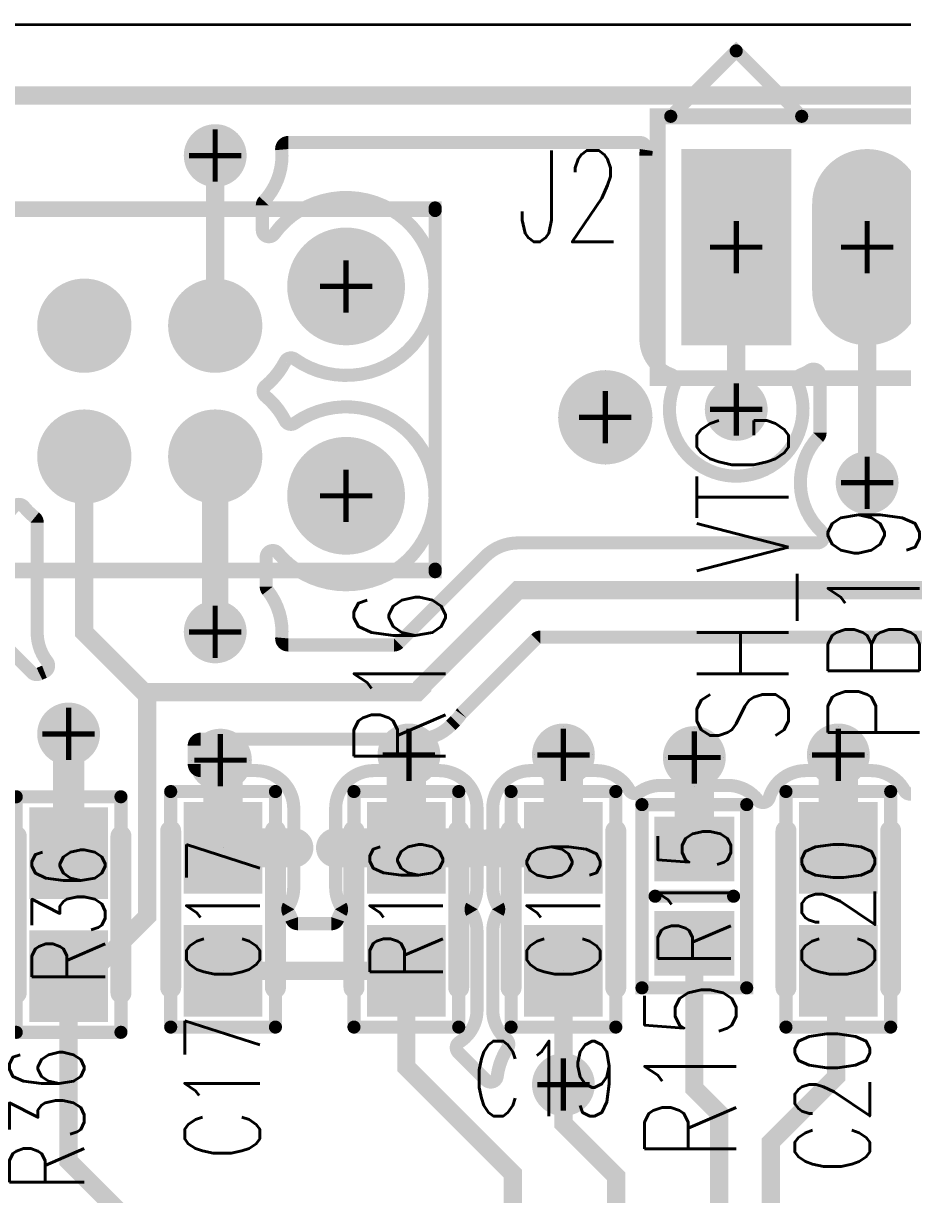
# Model space of a CAD drawing. Extents: x -0.08 to 4.16, y -0.29 to 1.7.
# Drawn here: x 1.4177 to 1.7535, y 1.253 to 1.7005 of the extents above; entities that cross this region are included whole.
import ezdxf
from ezdxf.enums import TextEntityAlignment as Align

# ---------------------------------------------------------------- set-up
doc = ezdxf.new("R2010")
doc.units = 0
doc.header["$MEASUREMENT"] = 0
for name, pattern in [('SIG_11', [2, 1, 1]), ('SIG_12', [2, 1, 1]), ('SIG_13', [2, 1, 1]), ('SIG_15', [2, 1, 1]), ('SIG_17', [2, 1, 1]), ('SIG_18', [2, 1, 1]), ('SIG_76', [2, 1, 1]), ('SIG_78', [2, 1, 1]), ('SIG_87', [2, 1, 1]), ('SIG_95', [2, 1, 1])]:
    doc.linetypes.add(name, pattern=pattern)
doc.layers.get('0').update_dxf_attribs({"linetype": 'CONTINUOUS'})
for name, color, linetype in [('BOARD_OUTLINE_00', 130, 'CONTINUOUS'), ('DRIL_NPLTE_THRU_01', 34, 'CONTINUOUS'), ('DRIL_NPLTE_THRU_02', 136, 'CONTINUOUS'), ('DRIL_NPLTE_THRU_03', 136, 'CONTINUOUS'), ('DRIL_NPLTE_THRU_04', 146, 'CONTINUOUS'), ('DRIL_NPLTE_THRU_05', 106, 'CONTINUOUS'), ('DRIL_NPLTE_THRU_06', 253, 'CONTINUOUS'), ('DRIL_PLTE_THRU_01', 34, 'CONTINUOUS'), ('DRIL_PLTE_THRU_02', 136, 'CONTINUOUS'), ('DRIL_PLTE_THRU_03', 136, 'CONTINUOUS'), ('DRIL_PLTE_THRU_04', 146, 'CONTINUOUS'), ('DRIL_PLTE_THRU_05', 106, 'CONTINUOUS'), ('DRIL_PLTE_THRU_06', 253, 'CONTINUOUS'), ('DRIL_SYMBOL', 130, 'CONTINUOUS'), ('PADS_BOT', 255, 'CONTINUOUS'), ('PADS_INNER', 43, 'CONTINUOUS'), ('PADS_TOP', 43, 'CONTINUOUS'), ('PADS_XR_121', 2, 'CONTINUOUS'), ('PADS_XR_123', 2, 'CONTINUOUS'), ('PADS_XR_125', 4, 'CONTINUOUS'), ('PADS_XR_128', 2, 'CONTINUOUS'), ('PART_NAME_126', 16, 'CONTINUOUS'), ('PART_NAME_127', 1, 'CONTINUOUS'), ('PART_TOP_2DLINE_126', 16, 'CONTINUOUS'), ('PART_TOP_2DLINE_127', 1, 'CONTINUOUS'), ('POUR_OUTLINE_01', 34, 'CONTINUOUS'), ('POUR_PADTHERM_01', 34, 'CONTINUOUS'), ('POUR_VIATHERM_01', 34, 'CONTINUOUS'), ('TEXT_126', 231, 'CONTINUOUS'), ('TRACE_01', 34, 'CONTINUOUS'), ('VIAPTS', 2, 'CONTINUOUS')]:
    doc.layers.add(name, color=color, linetype=linetype)
doc.styles.add('W0$004', font='simplex', dxfattribs={"width": 0.75})
doc.styles.add('W0$005', font='simplex', dxfattribs={"width": 0.75})

# ---------------------------------------------------------------- blocks, each defined once
blk = doc.blocks.new('BOARD_89')
at = {"layer": 'BOARD_OUTLINE_00', "const_width": 0.001}
blk.add_lwpolyline([(0, 0), (2.71, 0), (2.71, 0.278, -1), (2.804, 0.278), (2.804, 0), (4.155, 0), (4.155, 1.7), (2.804, 1.7), (2.804, 1.41629, -0.917938), (2.71068, 1.40832, -0.060287), (2.71, 1.422), (2.71, 1.7), (0, 1.7)], format="xyb", close=True, dxfattribs=at)
blk = doc.blocks.new('POUR_OUTLINE_2019')
at = {"layer": 'POUR_OUTLINE_01', "const_width": 0.005}
blk.add_lwpolyline([(15.47877, 6.94777, 0.503367), (15.47983, 6.95164, -0.167767), (15.476, 6.96275), (15.476, 7.00478, 0.225786), (15.47508, 7.00672, -0.048809), (15.47092, 7.01083, 0.469332), (15.46708, 7.01083, -0.469333), (15.42092, 7.01083, 0.469332), (15.41708, 7.01083, -0.042154), (15.41353, 7.00723, 0.415618), (15.41327, 7.0037, -0.171101), (15.41948, 6.98792, 0.189554), (15.42021, 6.98624), (15.42772, 6.97873, 0.198912), (15.42949, 6.978), (15.436, 6.978, -0.198912), (15.44873, 6.97273), (15.47402, 6.94743, 0.319369), (15.47688, 6.94695, -0.020204)], format="xyb", close=True, dxfattribs=at)
blk = doc.blocks.new('POUR_OUTLINE_2014')
at = {"layer": 'POUR_OUTLINE_01', "const_width": 0.005}
blk.add_lwpolyline([(15.77393, 6.997, 0.681291), (15.77563, 7.00133, -0.414207), (15.77433, 7.03737, 0.189554), (15.775, 7.03907), (15.775, 7.0609, 0.6007), (15.7711, 7.06297, -0.06208), (15.7679, 7.06135, 0.431552), (15.76645, 7.05802, -1.514705), (15.71955, 7.05802, 0.431552), (15.7181, 7.06135, -0.316432), (15.7085, 7.075), (15.7085, 7.145, -0.036912), (15.70866, 7.14713, 0.45813), (15.70618, 7.15), (15.57189, 7.15, 0.440647), (15.5694, 7.14728, -0.21281), (15.56267, 7.12763, 0.189554), (15.562, 7.12593), (15.562, 7.11649, 0.726019), (15.56652, 7.11502, -2.389866), (15.57437, 7.06724, 0.456532), (15.57071, 7.06633, -0.101502), (15.56317, 7.05692, 0.469332), (15.56317, 7.05308, -0.101502), (15.57071, 7.04367, 0.456532), (15.57437, 7.04276, -2.282115), (15.56792, 6.99319, 0.700829), (15.5635, 6.99158), (15.5635, 6.98032, 0.168298), (15.56404, 6.97877, -0.191371), (15.5694, 6.96072, 0.440647), (15.57189, 6.958), (15.61226, 6.958, 0.198912), (15.61403, 6.95873), (15.64702, 6.99173, -0.198912), (15.65975, 6.997)], format="xyb", close=True, dxfattribs=at)
blk = doc.blocks.new('POUR_OUTLINE_2012')
at = {"layer": 'POUR_OUTLINE_01', "const_width": 0.005}
blk.add_lwpolyline([(15.84503, 6.95673, 0.668179), (15.84326, 6.961), (15.66824, 6.961, 0.198912), (15.66647, 6.96027), (15.63816, 6.93195, 0.046532), (15.63786, 6.9316, -0.046532), (15.63573, 6.92902), (15.63398, 6.92727, -0.198912), (15.62125, 6.922), (15.5385, 6.922, 0.414214), (15.536, 6.9195), (15.536, 6.9125, 0.414214), (15.5385, 6.91), (15.5595, 6.91, -0.414214), (15.574, 6.8955), (15.574, 6.8655, -0.131651), (15.57206, 6.85825, 0.267944), (15.57206, 6.85575, -0.04857), (15.57322, 6.85319, 0.320694), (15.57559, 6.8515), (15.58841, 6.8515, 0.320694), (15.59078, 6.85319, -0.04857), (15.59194, 6.85575, 0.267944), (15.59194, 6.85825, -0.131651), (15.59, 6.8655), (15.59, 6.8955, -0.414214), (15.6045, 6.91), (15.6295, 6.91, -0.414214), (15.644, 6.8955), (15.644, 6.8655, -0.131651), (15.64206, 6.85825, 0.267944), (15.64206, 6.85575, -0.131651), (15.644, 6.8485), (15.644, 6.8185, -0.257481), (15.63724, 6.80624, 0.481029), (15.6368, 6.80235), (15.64745, 6.79171, 0.624083), (15.6517, 6.79317, -0.115272), (15.65572, 6.80405, 0.382347), (15.65523, 6.80735, -0.222907), (15.65, 6.8185), (15.65, 6.8485, -0.131651), (15.65194, 6.85575, 0.267944), (15.65194, 6.85825, -0.131651), (15.65, 6.8655), (15.65, 6.8955, -0.414214), (15.6645, 6.91), (15.6895, 6.91, -0.273066), (15.70219, 6.90251, 0.447262), (15.70583, 6.90168, -0.155236), (15.7142, 6.90434), (15.7398, 6.90434, -0.230914), (15.75122, 6.89877, 0.610319), (15.75559, 6.8996, -0.332542), (15.7695, 6.91), (15.7945, 6.91, -0.276978), (15.80729, 6.90232, 0.599987), (15.81171, 6.90232, -0.148796), (15.81768, 6.90829, 0.276983), (15.819, 6.9105), (15.819, 6.92325, -0.198912), (15.82427, 6.93598)], format="xyb", close=True, dxfattribs=at)
blk = doc.blocks.new('POUR_VIATHERM_2254')
at = {"layer": 'POUR_VIATHERM_01'}
for points in [[(15.677, 6.927), (15.677, 6.927)], [(15.666, 6.916), (15.666, 6.916)], [(15.688, 6.916), (15.688, 6.916)]]:
    blk.add_lwpolyline(points, dxfattribs=at)
blk = doc.blocks.new('POUR_VIATHERM_2256')
at = {"layer": 'POUR_VIATHERM_01'}
for points in [[(15.782, 6.927), (15.782, 6.927)], [(15.771, 6.916), (15.771, 6.916)], [(15.793, 6.916), (15.793, 6.916)]]:
    blk.add_lwpolyline(points, dxfattribs=at)
blk = doc.blocks.new('POUR_VIATHERM_2357')
at = {"layer": 'POUR_VIATHERM_01'}
for points in [[(15.535, 6.914), (15.535, 6.914)], [(15.557, 6.914), (15.557, 6.914)]]:
    blk.add_lwpolyline(points, dxfattribs=at)
blk = doc.blocks.new('POUR_VIATHERM_2362')
at = {"layer": 'POUR_VIATHERM_01'}
for points in [[(15.727, 6.926), (15.727, 6.926)], [(15.716, 6.915), (15.716, 6.915)], [(15.738, 6.915), (15.738, 6.915)], [(15.727, 6.904), (15.727, 6.904)]]:
    blk.add_lwpolyline(points, dxfattribs=at)
blk = doc.blocks.new('POUR_VIATHERM_2366')
at = {"layer": 'POUR_VIATHERM_01'}
for points in [[(15.607, 6.916), (15.607, 6.916)], [(15.629, 6.916), (15.629, 6.916)]]:
    blk.add_lwpolyline(points, dxfattribs=at)
blk = doc.blocks.new('POUR_PADTHERM_2368')
at = {"layer": 'POUR_PADTHERM_01', "const_width": 0.0075}
for points in [[(15.67325, 6.91), (15.67325, 6.8955, 1), (15.68075, 6.8955), (15.68075, 6.91, 1), (15.67325, 6.91)], [(15.65, 6.87675), (15.6645, 6.87675, 1), (15.6645, 6.88425), (15.65, 6.88425, 1), (15.65, 6.87675)]]:
    blk.add_lwpolyline(points, format="xyb", dxfattribs=at)
blk = doc.blocks.new('POUR_PADTHERM_2387')
at = {"layer": 'POUR_PADTHERM_01', "const_width": 0.0075}
for points in [[(15.54325, 6.91), (15.54325, 6.8955, 1), (15.55075, 6.8955), (15.55075, 6.91, 1), (15.54325, 6.91)], [(15.574, 6.88425), (15.5595, 6.88425, 1), (15.5595, 6.87675), (15.574, 6.87675, 1), (15.574, 6.88425)]]:
    blk.add_lwpolyline(points, format="xyb", dxfattribs=at)
blk = doc.blocks.new('POUR_PADTHERM_2391')
at = {"layer": 'POUR_PADTHERM_01', "const_width": 0.0075}
blk.add_lwpolyline([(15.72325, 6.90434), (15.72325, 6.88984, 1), (15.73075, 6.88984), (15.73075, 6.90434, 1), (15.72325, 6.90434)], format="xyb", dxfattribs=at)
blk = doc.blocks.new('POUR_PADTHERM_2392')
at = {"layer": 'POUR_PADTHERM_01', "const_width": 0.0075}
blk.add_lwpolyline([(15.77825, 6.91), (15.77825, 6.8955, 1), (15.78575, 6.8955), (15.78575, 6.91, 1), (15.77825, 6.91)], format="xyb", dxfattribs=at)
blk = doc.blocks.new('POUR_PADTHERM_2403')
at = {"layer": 'POUR_PADTHERM_01', "const_width": 0.0075}
for points in [[(15.61325, 6.91), (15.61325, 6.8955, 1), (15.62075, 6.8955), (15.62075, 6.91, 1), (15.61325, 6.91)], [(15.59, 6.87675), (15.6045, 6.87675, 1), (15.6045, 6.88425), (15.59, 6.88425, 1), (15.59, 6.87675)], [(15.644, 6.88425), (15.6295, 6.88425, 1), (15.6295, 6.87675), (15.644, 6.87675, 1), (15.644, 6.88425)]]:
    blk.add_lwpolyline(points, format="xyb", dxfattribs=at)
blk = doc.blocks.new('POUR_VIATHERM_2253')
at = {"layer": 'POUR_VIATHERM_01'}
for points in [[(15.693, 7.063), (15.693, 7.063)], [(15.675, 7.045), (15.675, 7.045)], [(15.711, 7.045), (15.711, 7.045)], [(15.693, 7.027), (15.693, 7.027)]]:
    blk.add_lwpolyline(points, dxfattribs=at)
blk = doc.blocks.new('POUR_HEADER_1')
for name in ['POUR_OUTLINE_2014', 'POUR_VIATHERM_2253', 'POUR_OUTLINE_2019', 'POUR_OUTLINE_2012', 'POUR_VIATHERM_2254', 'POUR_VIATHERM_2362', 'POUR_VIATHERM_2256', 'POUR_PADTHERM_2387', 'POUR_PADTHERM_2403', 'POUR_PADTHERM_2368', 'POUR_PADTHERM_2392', 'POUR_VIATHERM_2357', 'POUR_VIATHERM_2366', 'POUR_PADTHERM_2391']:
    blk.add_blockref(name, (-17.378, -6.845))
blk = doc.blocks.new('SMOOTH_0$008')
at = {"const_width": 0.004}
blk.add_lwpolyline([(-0.002, 0, 1), (0.002, 0, 1)], format="xyb", close=True, dxfattribs=at)
blk = doc.blocks.new('SMOOTH_0$005')
at = {"const_width": 0.0025}
blk.add_lwpolyline([(-0.00125, 0, 1), (0.00125, 0, 1)], format="xyb", close=True, dxfattribs=at)
blk = doc.blocks.new('PART_BODY_TOP_66')
at = {"layer": 'PART_TOP_2DLINE_126', "const_width": 0.008}
for points in [[(-0.03, 0.02), (0.03, 0.02)], [(-0.03, -0.02), (0.03, -0.02)]]:
    blk.add_lwpolyline(points, dxfattribs=at)
at = {"layer": 'PART_TOP_2DLINE_127', "const_width": 0.005}
for points in [[(-0.045, 0.02), (0.045, 0.02)], [(-0.045, 0.02), (-0.045, -0.02)], [(0.045, 0.02), (0.045, -0.02)], [(-0.045, -0.02), (0.045, -0.02)]]:
    blk.add_lwpolyline(points, dxfattribs=at)
at = {"layer": 'PART_TOP_2DLINE_126'}
for p in [(-0.03, 0.02), (0.03, 0.02), (-0.03, -0.02), (0.03, -0.02)]:
    blk.add_blockref('SMOOTH_0$008', p, dxfattribs=at)
at = {"layer": 'PART_TOP_2DLINE_127'}
for p in [(-0.045, 0.02), (-0.045, 0.02), (0.045, 0.02), (0.045, 0.02), (-0.045, -0.02), (-0.045, -0.02), (0.045, -0.02), (0.045, -0.02)]:
    blk.add_blockref('SMOOTH_0$005', p, dxfattribs=at)
blk = doc.blocks.new('DRIL_HOLE_0')
blk.add_lwpolyline([(0, 0, 1), (0, 0, 1)], format="xyb", close=True)
blk = doc.blocks.new('PAD_0')
blk.add_lwpolyline([(0, 0), (0, 0)])
blk = doc.blocks.new('PAD_16')
at = {"const_width": 0.03}
blk.add_lwpolyline([(-0.0175, 0), (0.0175, 0)], dxfattribs=at)
blk = doc.blocks.new('PAD_17')
at = {"const_width": 0.025}
blk.add_lwpolyline([(-0.015, 0), (0.015, 0)], dxfattribs=at)
blk = doc.blocks.new('STK_TOP_68')
at = {"layer": 'DRIL_NPLTE_THRU_01'}
blk.add_blockref('DRIL_HOLE_0', (0, 0), dxfattribs=at)
at = {"layer": 'DRIL_NPLTE_THRU_02'}
blk.add_blockref('DRIL_HOLE_0', (0, 0), dxfattribs=at)
at = {"layer": 'DRIL_NPLTE_THRU_03'}
blk.add_blockref('DRIL_HOLE_0', (0, 0), dxfattribs=at)
at = {"layer": 'DRIL_NPLTE_THRU_04'}
blk.add_blockref('DRIL_HOLE_0', (0, 0), dxfattribs=at)
at = {"layer": 'DRIL_NPLTE_THRU_05'}
blk.add_blockref('DRIL_HOLE_0', (0, 0), dxfattribs=at)
at = {"layer": 'DRIL_NPLTE_THRU_06'}
blk.add_blockref('DRIL_HOLE_0', (0, 0), dxfattribs=at)
at = {"layer": 'PADS_BOT'}
blk.add_blockref('PAD_0', (0, 0), dxfattribs=at)
at = {"layer": 'PADS_INNER'}
blk.add_blockref('PAD_0', (0, 0), dxfattribs=at)
at = {"layer": 'PADS_TOP'}
blk.add_blockref('PAD_17', (0, 0), dxfattribs=at)
at = {"layer": 'PADS_XR_121'}
blk.add_blockref('PAD_16', (0, 0), dxfattribs=at)
at = {"layer": 'PADS_XR_123'}
blk.add_blockref('PAD_17', (0, 0), dxfattribs=at)
blk = doc.blocks.new('SYM_TOP_16')
for name, p in [('PART_BODY_TOP_66', (0, 0)), ('STK_TOP_68', (-0.0235, 0)), ('STK_TOP_68', (0.0235, 0))]:
    blk.add_blockref(name, p)
blk = doc.blocks.new('PART_TOP_11')
blk.add_blockref('SYM_TOP_16', (0, 0))
at = {"layer": 'PART_NAME_126', "style": 'W0$005', "width": 0.75}
blk.add_text('C17', height=0.02863, rotation=180, dxfattribs=at).set_placement((0.096, 0.014))
at = {"layer": 'PART_NAME_127', "style": 'W0$004', "width": 0.75}
blk.add_text('C17', height=0.028, rotation=180, dxfattribs=at).set_placement((0, 0), align=Align.MIDDLE_CENTER)
blk = doc.blocks.new('PART_TOP_13')
blk.add_blockref('SYM_TOP_16', (0, 0))
at = {"layer": 'PART_NAME_126', "style": 'W0$005', "width": 0.75}
blk.add_text('C19', height=0.02863, rotation=90, dxfattribs=at).set_placement((0.079, -0.035))
at = {"layer": 'PART_NAME_127', "style": 'W0$004', "width": 0.75}
blk.add_text('C19', height=0.028, rotation=180, dxfattribs=at).set_placement((0, 0), align=Align.MIDDLE_CENTER)
blk = doc.blocks.new('PART_TOP_15')
blk.add_blockref('SYM_TOP_16', (0, 0))
at = {"layer": 'PART_NAME_126', "style": 'W0$005', "width": 0.75}
blk.add_text('C20', height=0.02863, rotation=180, dxfattribs=at).set_placement((0.101, 0.012))
at = {"layer": 'PART_NAME_127', "style": 'W0$004', "width": 0.75}
blk.add_text('C20', height=0.028, rotation=180, dxfattribs=at).set_placement((0, 0), align=Align.MIDDLE_CENTER)
blk = doc.blocks.new('SMOOTH_0$006')
at = {"const_width": 0.003}
blk.add_lwpolyline([(-0.0015, 0, 1), (0.0015, 0, 1)], format="xyb", close=True, dxfattribs=at)
blk = doc.blocks.new('PART_BODY_TOP_70')
at = {"layer": 'PART_TOP_2DLINE_126', "const_width": 0.005}
blk.add_lwpolyline([(-0.025, 0.05), (0, 0.075), (0.025, 0.05)], dxfattribs=at)
at = {"layer": 'PART_TOP_2DLINE_126', "const_width": 0.006}
blk.add_lwpolyline([(0.725, 0.05), (-0.03, 0.05), (-0.03, -0.05), (0.725, -0.05)], close=True, dxfattribs=at)
at = {"layer": 'PART_TOP_2DLINE_127', "const_width": 0.005}
blk.add_lwpolyline([(-0.025, 0.05), (0, 0.075), (0.025, 0.05)], dxfattribs=at)
at = {"layer": 'PART_TOP_2DLINE_127', "const_width": 0.006}
blk.add_lwpolyline([(0.725, 0.05), (-0.03, 0.05), (-0.03, -0.05), (0.725, -0.05)], close=True, dxfattribs=at)
at = {"layer": 'PART_TOP_2DLINE_126'}
for name, p in [('SMOOTH_0$005', (0, 0.075)), ('SMOOTH_0$006', (-0.03, 0.05)), ('SMOOTH_0$005', (-0.025, 0.05)), ('SMOOTH_0$005', (0.025, 0.05)), ('SMOOTH_0$006', (-0.03, -0.05))]:
    blk.add_blockref(name, p, dxfattribs=at)
at = {"layer": 'PART_TOP_2DLINE_127'}
for name, p in [('SMOOTH_0$005', (0, 0.075)), ('SMOOTH_0$006', (-0.03, 0.05)), ('SMOOTH_0$005', (-0.025, 0.05)), ('SMOOTH_0$005', (0.025, 0.05)), ('SMOOTH_0$006', (-0.03, -0.05))]:
    blk.add_blockref(name, p, dxfattribs=at)
blk = doc.blocks.new('DRIL_SYMBOL_0$026')
at = {"layer": 'DRIL_SYMBOL', "const_width": 0.002}
for points in [[(0, -0.01), (0, 0.01)], [(-0.01, 0), (0.01, 0)]]:
    blk.add_lwpolyline(points, dxfattribs=at)
blk = doc.blocks.new('DRIL_HOLE_0$026')
at = {"const_width": 0.013}
blk.add_lwpolyline([(-0.0065, 0, 1), (0.0065, 0, 1)], format="xyb", close=True, dxfattribs=at)
blk.add_blockref('DRIL_SYMBOL_0$026', (0, 0))
blk = doc.blocks.new('PAD_29')
at = {"const_width": 0.02}
blk.add_lwpolyline([(-0.015, -0.01), (0.015, -0.01, 1), (0.015, 0.01), (-0.015, 0.01, 1)], format="xyb", close=True, dxfattribs=at)
blk = doc.blocks.new('PAD_30')
at = {"const_width": 0.04}
blk.add_lwpolyline([(-0.035, 0), (0.035, 0)], dxfattribs=at)
blk = doc.blocks.new('PAD_31')
at = {"const_width": 0.042}
blk.add_lwpolyline([(-0.0375, 0), (0.0375, 0)], dxfattribs=at)
blk = doc.blocks.new('STK_TOP_193')
at = {"layer": 'DRIL_PLTE_THRU_01'}
blk.add_blockref('DRIL_HOLE_0$026', (0, 0), dxfattribs=at)
at = {"layer": 'DRIL_PLTE_THRU_02'}
blk.add_blockref('DRIL_HOLE_0$026', (0, 0), dxfattribs=at)
at = {"layer": 'DRIL_PLTE_THRU_03'}
blk.add_blockref('DRIL_HOLE_0$026', (0, 0), dxfattribs=at)
at = {"layer": 'DRIL_PLTE_THRU_04'}
blk.add_blockref('DRIL_HOLE_0$026', (0, 0), dxfattribs=at)
at = {"layer": 'DRIL_PLTE_THRU_05'}
blk.add_blockref('DRIL_HOLE_0$026', (0, 0), dxfattribs=at)
at = {"layer": 'DRIL_PLTE_THRU_06'}
blk.add_blockref('DRIL_HOLE_0$026', (0, 0), dxfattribs=at)
at = {"layer": 'PADS_BOT', "rotation": 90}
blk.add_blockref('PAD_30', (0, 0), dxfattribs=at)
at = {"layer": 'PADS_INNER', "rotation": 90}
blk.add_blockref('PAD_29', (0, 0), dxfattribs=at)
at = {"layer": 'PADS_TOP', "rotation": 90}
blk.add_blockref('PAD_30', (0, 0), dxfattribs=at)
at = {"layer": 'PADS_XR_121', "rotation": 90}
blk.add_blockref('PAD_31', (0, 0), dxfattribs=at)
at = {"layer": 'PADS_XR_128', "rotation": 90}
blk.add_blockref('PAD_31', (0, 0), dxfattribs=at)
blk = doc.blocks.new('PAD_32')
at = {"const_width": 0.021}
blk.add_lwpolyline([(-0.0165, -0.0105), (0.0165, -0.0105, 1), (0.0165, 0.0105), (-0.0165, 0.0105, 1)], format="xyb", close=True, dxfattribs=at)
blk = doc.blocks.new('STK_TOP_192')
at = {"layer": 'DRIL_PLTE_THRU_01'}
blk.add_blockref('DRIL_HOLE_0$026', (0, 0), dxfattribs=at)
at = {"layer": 'DRIL_PLTE_THRU_02'}
blk.add_blockref('DRIL_HOLE_0$026', (0, 0), dxfattribs=at)
at = {"layer": 'DRIL_PLTE_THRU_03'}
blk.add_blockref('DRIL_HOLE_0$026', (0, 0), dxfattribs=at)
at = {"layer": 'DRIL_PLTE_THRU_04'}
blk.add_blockref('DRIL_HOLE_0$026', (0, 0), dxfattribs=at)
at = {"layer": 'DRIL_PLTE_THRU_05'}
blk.add_blockref('DRIL_HOLE_0$026', (0, 0), dxfattribs=at)
at = {"layer": 'DRIL_PLTE_THRU_06'}
blk.add_blockref('DRIL_HOLE_0$026', (0, 0), dxfattribs=at)
at = {"layer": 'PADS_BOT', "rotation": 90}
blk.add_blockref('PAD_29', (0, 0), dxfattribs=at)
at = {"layer": 'PADS_INNER', "rotation": 90}
blk.add_blockref('PAD_29', (0, 0), dxfattribs=at)
at = {"layer": 'PADS_TOP', "rotation": 90}
blk.add_blockref('PAD_29', (0, 0), dxfattribs=at)
at = {"layer": 'PADS_XR_121', "rotation": 90}
blk.add_blockref('PAD_32', (0, 0), dxfattribs=at)
at = {"layer": 'PADS_XR_128', "rotation": 90}
blk.add_blockref('PAD_32', (0, 0), dxfattribs=at)
blk = doc.blocks.new('SYM_TOP_20')
for name, p in [('PART_BODY_TOP_70', (0, 0)), ('STK_TOP_193', (0, 0)), ('STK_TOP_192', (0.05, 0))]:
    blk.add_blockref(name, p)
blk = doc.blocks.new('PART_TOP_38')
blk.add_blockref('SYM_TOP_20', (0, 0))
at = {"layer": 'PART_NAME_126', "style": 'W0$005', "width": 0.75}
blk.add_text('J2', height=0.035, dxfattribs=at).set_placement((-0.084, 0.002))
blk = doc.blocks.new('PART_BODY_TOP_77')
at = {"layer": 'PART_TOP_2DLINE_126', "const_width": 0.005}
blk.add_lwpolyline([(0, 0.015), (0, -0.015)], dxfattribs=at)
at = {"layer": 'PART_TOP_2DLINE_127', "const_width": 0.005}
blk.add_lwpolyline([(-0.035, 0.02), (0.035, 0.02), (0.035, -0.02), (-0.035, -0.02), (-0.035, 0.02)], dxfattribs=at)
at = {"layer": 'PART_TOP_2DLINE_126'}
for p in [(0, 0.015), (0, -0.015)]:
    blk.add_blockref('SMOOTH_0$005', p, dxfattribs=at)
at = {"layer": 'PART_TOP_2DLINE_127'}
for p in [(-0.035, 0.02), (-0.035, 0.02), (0.035, 0.02), (-0.035, -0.02), (0.035, -0.02)]:
    blk.add_blockref('SMOOTH_0$005', p, dxfattribs=at)
blk = doc.blocks.new('PAD_5')
blk.add_lwpolyline([(0, 0, 1), (0, 0, 1)], format="xyb", close=True)
blk = doc.blocks.new('PAD_42')
at = {"const_width": 0.02469}
blk.add_lwpolyline([(-0.01529, 0), (0.01529, 0)], dxfattribs=at)
blk = doc.blocks.new('PAD_43')
at = {"const_width": 0.01969}
blk.add_lwpolyline([(-0.01279, 0), (0.01279, 0)], dxfattribs=at)
blk = doc.blocks.new('PAD_44')
at = {"const_width": 0.01969}
blk.add_lwpolyline([(-0.0128, 0), (0.0128, 0)], dxfattribs=at)
blk = doc.blocks.new('STK_TOP_76')
at = {"layer": 'DRIL_NPLTE_THRU_01'}
blk.add_blockref('DRIL_HOLE_0', (0, 0), dxfattribs=at)
at = {"layer": 'DRIL_NPLTE_THRU_02'}
blk.add_blockref('DRIL_HOLE_0', (0, 0), dxfattribs=at)
at = {"layer": 'DRIL_NPLTE_THRU_03'}
blk.add_blockref('DRIL_HOLE_0', (0, 0), dxfattribs=at)
at = {"layer": 'DRIL_NPLTE_THRU_04'}
blk.add_blockref('DRIL_HOLE_0', (0, 0), dxfattribs=at)
at = {"layer": 'DRIL_NPLTE_THRU_05'}
blk.add_blockref('DRIL_HOLE_0', (0, 0), dxfattribs=at)
at = {"layer": 'DRIL_NPLTE_THRU_06'}
blk.add_blockref('DRIL_HOLE_0', (0, 0), dxfattribs=at)
at = {"layer": 'PADS_BOT'}
blk.add_blockref('PAD_5', (0, 0), dxfattribs=at)
at = {"layer": 'PADS_INNER'}
blk.add_blockref('PAD_5', (0, 0), dxfattribs=at)
at = {"layer": 'PADS_TOP', "rotation": 90}
blk.add_blockref('PAD_44', (0, 0), dxfattribs=at)
at = {"layer": 'PADS_XR_121', "rotation": 90}
blk.add_blockref('PAD_42', (0, 0), dxfattribs=at)
at = {"layer": 'PADS_XR_123', "rotation": 90}
blk.add_blockref('PAD_43', (0, 0), dxfattribs=at)
at = {"layer": 'PADS_XR_125'}
blk.add_blockref('PAD_5', (0, 0), dxfattribs=at)
blk = doc.blocks.new('STK_TOP_75')
at = {"layer": 'DRIL_PLTE_THRU_01'}
blk.add_blockref('DRIL_HOLE_0', (0, 0), dxfattribs=at)
at = {"layer": 'DRIL_PLTE_THRU_02'}
blk.add_blockref('DRIL_HOLE_0', (0, 0), dxfattribs=at)
at = {"layer": 'DRIL_PLTE_THRU_03'}
blk.add_blockref('DRIL_HOLE_0', (0, 0), dxfattribs=at)
at = {"layer": 'DRIL_PLTE_THRU_04'}
blk.add_blockref('DRIL_HOLE_0', (0, 0), dxfattribs=at)
at = {"layer": 'DRIL_PLTE_THRU_05'}
blk.add_blockref('DRIL_HOLE_0', (0, 0), dxfattribs=at)
at = {"layer": 'DRIL_PLTE_THRU_06'}
blk.add_blockref('DRIL_HOLE_0', (0, 0), dxfattribs=at)
at = {"layer": 'PADS_BOT'}
blk.add_blockref('PAD_5', (0, 0), dxfattribs=at)
at = {"layer": 'PADS_INNER'}
blk.add_blockref('PAD_5', (0, 0), dxfattribs=at)
at = {"layer": 'PADS_TOP', "rotation": 90}
blk.add_blockref('PAD_44', (0, 0), dxfattribs=at)
at = {"layer": 'PADS_XR_121', "rotation": 90}
blk.add_blockref('PAD_42', (0, 0), dxfattribs=at)
at = {"layer": 'PADS_XR_123', "rotation": 90}
blk.add_blockref('PAD_43', (0, 0), dxfattribs=at)
at = {"layer": 'PADS_XR_125'}
blk.add_blockref('PAD_5', (0, 0), dxfattribs=at)
blk = doc.blocks.new('SYM_TOP_27')
for name, p in [('STK_TOP_76', (-0.018, 0)), ('STK_TOP_75', (0.018, 0)), ('PART_BODY_TOP_77', (0, 0))]:
    blk.add_blockref(name, p)
blk = doc.blocks.new('PART_TOP_57')
blk.add_blockref('SYM_TOP_27', (0, 0))
at = {"layer": 'PART_NAME_126', "style": 'W0$005', "width": 0.75}
blk.add_text('R15', height=0.035, dxfattribs=at).set_placement((-0.101, -0.016))
at = {"layer": 'PART_NAME_127', "style": 'W0$005', "width": 0.75}
blk.add_text('R15', height=0.028, dxfattribs=at).set_placement((0, 0), align=Align.MIDDLE_CENTER)
blk = doc.blocks.new('PART_BODY_TOP_76')
at = {"layer": 'PART_TOP_2DLINE_126', "const_width": 0.008}
for points in [[(-0.03, 0.02), (0.03, 0.02)], [(-0.03, -0.02), (0.03, -0.02)]]:
    blk.add_lwpolyline(points, dxfattribs=at)
at = {"layer": 'PART_TOP_2DLINE_127', "const_width": 0.005}
for points in [[(-0.045, 0.02), (0.045, 0.02)], [(-0.045, 0.02), (-0.045, -0.02)], [(0.045, 0.02), (0.045, -0.02)], [(-0.045, -0.02), (0.045, -0.02)]]:
    blk.add_lwpolyline(points, dxfattribs=at)
at = {"layer": 'PART_TOP_2DLINE_126'}
for p in [(-0.03, 0.02), (0.03, 0.02), (-0.03, -0.02), (0.03, -0.02)]:
    blk.add_blockref('SMOOTH_0$008', p, dxfattribs=at)
at = {"layer": 'PART_TOP_2DLINE_127'}
for p in [(-0.045, 0.02), (-0.045, 0.02), (0.045, 0.02), (0.045, 0.02), (-0.045, -0.02), (-0.045, -0.02), (0.045, -0.02), (0.045, -0.02)]:
    blk.add_blockref('SMOOTH_0$005', p, dxfattribs=at)
blk = doc.blocks.new('SYM_TOP_26')
for name, p in [('PART_BODY_TOP_76', (0, 0)), ('STK_TOP_68', (-0.0235, 0)), ('STK_TOP_68', (0.0235, 0))]:
    blk.add_blockref(name, p)
blk = doc.blocks.new('PART_TOP_74')
blk.add_blockref('SYM_TOP_26', (0, 0))
at = {"layer": 'PART_NAME_126', "style": 'W0$005', "width": 0.75}
blk.add_text('R36', height=0.02863, dxfattribs=at).set_placement((-0.106, -0.006))
at = {"layer": 'PART_NAME_127', "style": 'W0$005', "width": 0.75}
blk.add_text('R36', height=0.028, dxfattribs=at).set_placement((0, 0), align=Align.MIDDLE_CENTER)
blk = doc.blocks.new('PART_BODY_TOP_84')
at = {"layer": 'PART_TOP_2DLINE_126', "const_width": 0.005}
blk.add_lwpolyline([(0.284, -0.043), (-0.07822, -0.043), (-0.07822, 0.095), (0.284, 0.095)], close=True, dxfattribs=at)
blk.add_lwpolyline([(-0.0245, -0.044), (-0.0055, -0.063), (0.0125, -0.045), (0.0105, -0.043)], dxfattribs=at)
at = {"layer": 'PART_TOP_2DLINE_127', "const_width": 0.005}
blk.add_lwpolyline([(0.284, -0.044), (-0.07822, -0.044), (-0.07822, 0.094), (0.284, 0.094)], close=True, dxfattribs=at)
blk.add_lwpolyline([(-0.0245, -0.045), (-0.0055, -0.064), (0.0125, -0.046), (0.0105, -0.044)], dxfattribs=at)
at = {"layer": 'PART_TOP_2DLINE_126'}
for p in [(-0.07822, 0.095), (0.284, 0.095), (-0.07822, -0.043), (-0.0245, -0.044), (0.0105, -0.043), (0.0125, -0.045), (0.284, -0.043), (-0.0055, -0.063)]:
    blk.add_blockref('SMOOTH_0$005', p, dxfattribs=at)
at = {"layer": 'PART_TOP_2DLINE_127'}
for p in [(-0.07822, 0.094), (0.284, 0.094), (-0.07822, -0.044), (-0.0245, -0.045), (0.0105, -0.044), (0.0125, -0.046), (0.284, -0.044), (-0.0055, -0.064)]:
    blk.add_blockref('SMOOTH_0$005', p, dxfattribs=at)
blk = doc.blocks.new('PAD_54')
at = {"const_width": 0.018}
blk.add_lwpolyline([(0, -0.009, 1), (0, 0.009, 1)], format="xyb", close=True, dxfattribs=at)
blk = doc.blocks.new('PAD_55')
at = {"const_width": 0.0155}
blk.add_lwpolyline([(0, -0.00775, 1), (0, 0.00775, 1)], format="xyb", close=True, dxfattribs=at)
blk = doc.blocks.new('STK_TOP_235')
at = {"layer": 'DRIL_NPLTE_THRU_01'}
blk.add_blockref('DRIL_HOLE_0', (0, 0), dxfattribs=at)
at = {"layer": 'DRIL_NPLTE_THRU_02'}
blk.add_blockref('DRIL_HOLE_0', (0, 0), dxfattribs=at)
at = {"layer": 'DRIL_NPLTE_THRU_03'}
blk.add_blockref('DRIL_HOLE_0', (0, 0), dxfattribs=at)
at = {"layer": 'DRIL_NPLTE_THRU_04'}
blk.add_blockref('DRIL_HOLE_0', (0, 0), dxfattribs=at)
at = {"layer": 'DRIL_NPLTE_THRU_05'}
blk.add_blockref('DRIL_HOLE_0', (0, 0), dxfattribs=at)
at = {"layer": 'DRIL_NPLTE_THRU_06'}
blk.add_blockref('DRIL_HOLE_0', (0, 0), dxfattribs=at)
at = {"layer": 'PADS_BOT'}
blk.add_blockref('PAD_5', (0, 0), dxfattribs=at)
at = {"layer": 'PADS_INNER'}
blk.add_blockref('PAD_5', (0, 0), dxfattribs=at)
at = {"layer": 'PADS_TOP'}
blk.add_blockref('PAD_55', (0, 0), dxfattribs=at)
at = {"layer": 'PADS_XR_121'}
blk.add_blockref('PAD_54', (0, 0), dxfattribs=at)
blk = doc.blocks.new('DRIL_SYMBOL_0$039')
at = {"layer": 'DRIL_SYMBOL', "const_width": 0.002}
for points in [[(0, -0.01), (0, 0.01)], [(-0.01, 0), (0.01, 0)]]:
    blk.add_lwpolyline(points, dxfattribs=at)
blk = doc.blocks.new('DRIL_HOLE_0$039')
at = {"const_width": 0.0195}
blk.add_lwpolyline([(-0.00975, 0, 1), (0.00975, 0, 1)], format="xyb", close=True, dxfattribs=at)
blk.add_blockref('DRIL_SYMBOL_0$039', (0, 0))
blk = doc.blocks.new('PAD_56')
at = {"const_width": 0.0225}
blk.add_lwpolyline([(0, -0.01125, 1), (0, 0.01125, 1)], format="xyb", close=True, dxfattribs=at)
blk = doc.blocks.new('PAD_57')
at = {"const_width": 0.015}
blk.add_lwpolyline([(0, -0.0075, 1), (0, 0.0075, 1)], format="xyb", close=True, dxfattribs=at)
blk = doc.blocks.new('STK_TOP_234')
at = {"layer": 'DRIL_NPLTE_THRU_01'}
blk.add_blockref('DRIL_HOLE_0$039', (0, 0), dxfattribs=at)
at = {"layer": 'DRIL_NPLTE_THRU_02'}
blk.add_blockref('DRIL_HOLE_0$039', (0, 0), dxfattribs=at)
at = {"layer": 'DRIL_NPLTE_THRU_03'}
blk.add_blockref('DRIL_HOLE_0$039', (0, 0), dxfattribs=at)
at = {"layer": 'DRIL_NPLTE_THRU_04'}
blk.add_blockref('DRIL_HOLE_0$039', (0, 0), dxfattribs=at)
at = {"layer": 'DRIL_NPLTE_THRU_05'}
blk.add_blockref('DRIL_HOLE_0$039', (0, 0), dxfattribs=at)
at = {"layer": 'DRIL_NPLTE_THRU_06'}
blk.add_blockref('DRIL_HOLE_0$039', (0, 0), dxfattribs=at)
at = {"layer": 'PADS_BOT'}
blk.add_blockref('PAD_5', (0, 0), dxfattribs=at)
at = {"layer": 'PADS_INNER'}
blk.add_blockref('PAD_5', (0, 0), dxfattribs=at)
at = {"layer": 'PADS_TOP'}
blk.add_blockref('PAD_57', (0, 0), dxfattribs=at)
at = {"layer": 'PADS_XR_121'}
blk.add_blockref('PAD_56', (0, 0), dxfattribs=at)
at = {"layer": 'PADS_XR_128'}
blk.add_blockref('PAD_56', (0, 0), dxfattribs=at)
blk = doc.blocks.new('SYM_TOP_34')
for name, p in [('PART_BODY_TOP_84', (0, 0)), ('STK_TOP_234', (0.25, 0.065)), ('STK_TOP_235', (0, 0.05)), ('STK_TOP_235', (0.05, 0.05)), ('STK_TOP_235', (0.1, 0.05)), ('STK_TOP_235', (0.15, 0.05)), ('STK_TOP_235', (0.2, 0.05)), ('STK_TOP_234', (-0.05, 0.025)), ('STK_TOP_235', (0, 0)), ('STK_TOP_235', (0.05, 0)), ('STK_TOP_235', (0.1, 0)), ('STK_TOP_235', (0.15, 0)), ('STK_TOP_235', (0.2, 0)), ('STK_TOP_234', (0.25, -0.015))]:
    blk.add_blockref(name, p)
blk = doc.blocks.new('PART_TOP_94')
blk.add_blockref('SYM_TOP_34', (0, 0))
at = {"layer": 'PART_NAME_126', "style": 'W0$005', "width": 0.75}
blk.add_text('J8', height=0.035, dxfattribs=at).set_placement((-0.196, -0.03))
at = {"layer": 'PART_NAME_127', "style": 'W0$005', "width": 0.75}
blk.add_text('J8', height=0.035, dxfattribs=at).set_placement((-0.141, 0.026))
blk = doc.blocks.new('PART_TOP_96')
blk.add_blockref('SYM_TOP_26', (0, 0))
at = {"layer": 'PART_NAME_126', "style": 'W0$005', "width": 0.75}
blk.add_text('R16', height=0.035, rotation=180, dxfattribs=at).set_placement((-0.054, 0.015))
at = {"layer": 'PART_NAME_127', "style": 'W0$005', "width": 0.75}
blk.add_text('R16', height=0.028, rotation=180, dxfattribs=at).set_placement((0, 0), align=Align.MIDDLE_CENTER)
blk = doc.blocks.new('SMOOTH_0$012')
at = {"const_width": 0.006}
blk.add_lwpolyline([(-0.003, 0, 1), (0.003, 0, 1)], format="xyb", close=True, dxfattribs=at)
blk = doc.blocks.new('SMOOTH_0$01')
at = {"const_width": 0.005}
blk.add_lwpolyline([(-0.0025, 0, 1), (0.0025, 0, 1)], format="xyb", close=True, dxfattribs=at)
blk = doc.blocks.new('SMOOTH_0$007')
at = {"const_width": 0.0035}
blk.add_lwpolyline([(-0.00175, 0, 1), (0.00175, 0, 1)], format="xyb", close=True, dxfattribs=at)
blk = doc.blocks.new('DRIL_SYMBOL_0$018')
at = {"layer": 'DRIL_SYMBOL', "const_width": 0.002}
for points in [[(0, -0.01), (0, 0.01)], [(-0.01, 0), (0.01, 0)]]:
    blk.add_lwpolyline(points, dxfattribs=at)
blk = doc.blocks.new('DRIL_HOLE_0$018')
at = {"const_width": 0.009}
blk.add_lwpolyline([(-0.0045, 0, 1), (0.0045, 0, 1)], format="xyb", close=True, dxfattribs=at)
blk.add_blockref('DRIL_SYMBOL_0$018', (0, 0))
blk = doc.blocks.new('STK_TOP_10')
at = {"layer": 'DRIL_PLTE_THRU_01'}
blk.add_blockref('DRIL_HOLE_0$018', (0, 0), dxfattribs=at)
at = {"layer": 'DRIL_PLTE_THRU_02'}
blk.add_blockref('DRIL_HOLE_0$018', (0, 0), dxfattribs=at)
at = {"layer": 'DRIL_PLTE_THRU_03'}
blk.add_blockref('DRIL_HOLE_0$018', (0, 0), dxfattribs=at)
at = {"layer": 'DRIL_PLTE_THRU_04'}
blk.add_blockref('DRIL_HOLE_0$018', (0, 0), dxfattribs=at)
at = {"layer": 'DRIL_PLTE_THRU_05'}
blk.add_blockref('DRIL_HOLE_0$018', (0, 0), dxfattribs=at)
at = {"layer": 'DRIL_PLTE_THRU_06'}
blk.add_blockref('DRIL_HOLE_0$018', (0, 0), dxfattribs=at)
at = {"layer": 'PADS_BOT'}
blk.add_blockref('PAD_54', (0, 0), dxfattribs=at)
at = {"layer": 'PADS_INNER'}
blk.add_blockref('PAD_54', (0, 0), dxfattribs=at)
at = {"layer": 'PADS_TOP'}
blk.add_blockref('PAD_54', (0, 0), dxfattribs=at)
blk = doc.blocks.new('SYM_TOP_10')
blk.add_blockref('STK_TOP_10', (0, 0))
blk = doc.blocks.new('DRIL_SYMBOL_0$008')
at = {"layer": 'DRIL_SYMBOL', "const_width": 0.002}
for points in [[(0, -0.01), (0, 0.01)], [(-0.01, 0), (0.01, 0)]]:
    blk.add_lwpolyline(points, dxfattribs=at)
blk = doc.blocks.new('DRIL_HOLE_0$008')
at = {"const_width": 0.004}
blk.add_lwpolyline([(-0.002, 0, 1), (0.002, 0, 1)], format="xyb", close=True, dxfattribs=at)
blk.add_blockref('DRIL_SYMBOL_0$008', (0, 0))
blk = doc.blocks.new('PAD_79')
at = {"const_width": 0.012}
blk.add_lwpolyline([(0, -0.006, 1), (0, 0.006, 1)], format="xyb", close=True, dxfattribs=at)
blk = doc.blocks.new('PAD_80')
at = {"const_width": 0.011}
blk.add_lwpolyline([(0, -0.0055, 1), (0, 0.0055, 1)], format="xyb", close=True, dxfattribs=at)
blk = doc.blocks.new('STK_TOP_129')
at = {"layer": 'DRIL_PLTE_THRU_01'}
blk.add_blockref('DRIL_HOLE_0$008', (0, 0), dxfattribs=at)
at = {"layer": 'DRIL_PLTE_THRU_02'}
blk.add_blockref('DRIL_HOLE_0$008', (0, 0), dxfattribs=at)
at = {"layer": 'DRIL_PLTE_THRU_03'}
blk.add_blockref('DRIL_HOLE_0$008', (0, 0), dxfattribs=at)
at = {"layer": 'DRIL_PLTE_THRU_04'}
blk.add_blockref('DRIL_HOLE_0$008', (0, 0), dxfattribs=at)
at = {"layer": 'DRIL_PLTE_THRU_05'}
blk.add_blockref('DRIL_HOLE_0$008', (0, 0), dxfattribs=at)
at = {"layer": 'DRIL_PLTE_THRU_06'}
blk.add_blockref('DRIL_HOLE_0$008', (0, 0), dxfattribs=at)
at = {"layer": 'PADS_BOT'}
blk.add_blockref('PAD_79', (0, 0), dxfattribs=at)
at = {"layer": 'PADS_INNER'}
blk.add_blockref('PAD_79', (0, 0), dxfattribs=at)
at = {"layer": 'PADS_TOP'}
blk.add_blockref('PAD_80', (0, 0), dxfattribs=at)
blk = doc.blocks.new('SYM_TOP_11')
blk.add_blockref('STK_TOP_129', (0, 0))

msp = doc.modelspace()

# ---------------------------------------------------------------- linework, layer by layer
at = {"layer": 'TRACE_01', "linetype": 'SIG_12', "const_width": 0.007}
msp.add_lwpolyline([(1.291, 1.639), (1.291, 1.65025), (1.31375, 1.673), (2.15325, 1.673), (2.19, 1.63625), (2.19, 1.615)], dxfattribs=at)
at = {"layer": 'TRACE_01', "linetype": 'SIG_15', "const_width": 0.007}
msp.add_lwpolyline([(1.491, 1.585), (1.491, 1.65)], dxfattribs=at)
at = {"layer": 'TRACE_01', "linetype": 'SIG_13', "const_width": 0.007}
for points in [[(1.465, 1.445), (1.56825, 1.445), (1.57, 1.44675), (1.57, 1.44725), (1.60675, 1.484), (2.10325, 1.484), (2.14, 1.52075), (2.14, 1.615)], [(1.441, 1.535), (1.441, 1.46775), (1.46375, 1.445), (1.465, 1.445)], [(1.435, 1.3365), (1.44225, 1.3365), (1.465, 1.35925), (1.465, 1.445)], [(1.435, 1.3365), (1.435, 1.26575), (1.47175, 1.229), (1.473, 1.229), (1.533, 1.169), (1.554, 1.169), (1.596, 1.127), (1.63225, 1.127), (1.648, 1.11125), (1.648, 1.07475)]]:
    msp.add_lwpolyline(points, dxfattribs=at)
at = {"layer": 'TRACE_01', "linetype": 'SIG_78', "const_width": 0.007}
msp.add_lwpolyline([(1.69, 1.553), (1.69, 1.615)], dxfattribs=at)
at = {"layer": 'TRACE_01', "linetype": 'SIG_76', "const_width": 0.007}
msp.add_lwpolyline([(1.74, 1.525), (1.74, 1.615)], dxfattribs=at)
at = {"layer": 'TRACE_01', "linetype": 'SIG_87', "const_width": 0.01}
msp.add_lwpolyline([(1.491, 1.468), (1.491, 1.535)], dxfattribs=at)
at = {"layer": 'TRACE_01', "linetype": 'SIG_95'}
for points, const_width in [([(1.435, 1.3835), (1.435, 1.429)], 0.012), ([(1.624, 1.3385), (1.624, 1.295)], 0.007), ([(1.7032, 1.2165), (1.7032, 1.273), (1.7282, 1.298), (1.7282, 1.3377), (1.729, 1.3385)], 0.007), ([(1.624, 1.295), (1.624, 1.2801), (1.6441, 1.26), (1.6441, 1.2165)], 0.007)]:
    msp.add_lwpolyline(points, dxfattribs=dict(at, const_width=const_width))
at = {"layer": 'TRACE_01', "linetype": 'SIG_11'}
for points, const_width in [([(1.493, 1.419), (1.494, 1.418), (1.494, 1.3855)], 0.01), ([(1.564, 1.3855), (1.564, 1.42), (1.565, 1.421)], 0.012), ([(1.624, 1.421), (1.624, 1.3855)], 0.012), ([(1.674, 1.42), (1.674, 1.385)], 0.012), ([(1.729, 1.421), (1.729, 1.3855)], 0.012)]:
    msp.add_lwpolyline(points, dxfattribs=dict(at, const_width=const_width))
at = {"layer": 'TRACE_01', "linetype": 'SIG_17', "const_width": 0.007}
msp.add_lwpolyline([(1.674, 1.349), (1.674, 1.2935), (1.6835, 1.284), (1.6835, 1.2165)], dxfattribs=at)
at = {"layer": 'TRACE_01', "linetype": 'SIG_18', "const_width": 0.007}
for points in [[(1.494, 1.3385), (1.564, 1.3385)], [(1.564, 1.3385), (1.564, 1.3017), (1.6047, 1.261), (1.6047, 1.2165)]]:
    msp.add_lwpolyline(points, dxfattribs=at)

# ---------------------------------------------------------------- block references
for name, p in [('BOARD_89', (0, 0)), ('PART_TOP_38', (1.69, 1.615)), ('PART_TOP_94', (1.291, 1.535))]:
    msp.add_blockref(name, p)
at = {"linetype": 'SIG_11'}
msp.add_blockref('POUR_HEADER_1', (3.325, 1.35), dxfattribs=at)
for name, p, rotation in [('PART_TOP_96', (1.564, 1.362), 270), ('PART_TOP_74', (1.435, 1.36), 90), ('PART_TOP_11', (1.494, 1.362), 270), ('PART_TOP_13', (1.624, 1.362), 270), ('PART_TOP_15', (1.729, 1.362), 270), ('PART_TOP_57', (1.674, 1.367), 90)]:
    msp.add_blockref(name, p, dxfattribs=dict(rotation=rotation))
at = {"layer": 'TRACE_01'}
for name, p in [('SMOOTH_0$007', (1.491, 1.65)), ('SMOOTH_0$007', (1.69, 1.615)), ('SMOOTH_0$007', (1.74, 1.615)), ('SMOOTH_0$007', (1.491, 1.585)), ('SMOOTH_0$007', (1.69, 1.553)), ('SMOOTH_0$01', (1.491, 1.535)), ('SMOOTH_0$007', (1.441, 1.535)), ('SMOOTH_0$007', (1.74, 1.525)), ('SMOOTH_0$007', (1.60675, 1.484)), ('SMOOTH_0$01', (1.491, 1.468)), ('SMOOTH_0$007', (1.441, 1.46775)), ('SMOOTH_0$007', (1.57, 1.44725)), ('SMOOTH_0$007', (1.57, 1.44675)), ('SMOOTH_0$007', (1.46375, 1.445)), ('SMOOTH_0$007', (1.465, 1.445)), ('SMOOTH_0$007', (1.465, 1.445)), ('SMOOTH_0$007', (1.465, 1.445)), ('SMOOTH_0$007', (1.56825, 1.445)), ('SMOOTH_0$012', (1.435, 1.429)), ('SMOOTH_0$01', (1.493, 1.419)), ('SMOOTH_0$012', (1.564, 1.42)), ('SMOOTH_0$012', (1.565, 1.421)), ('SMOOTH_0$012', (1.624, 1.421)), ('SMOOTH_0$012', (1.674, 1.42)), ('SMOOTH_0$012', (1.729, 1.421)), ('SMOOTH_0$01', (1.494, 1.418)), ('SMOOTH_0$012', (1.435, 1.3835)), ('SMOOTH_0$01', (1.494, 1.3855)), ('SMOOTH_0$012', (1.564, 1.3855)), ('SMOOTH_0$012', (1.624, 1.3855)), ('SMOOTH_0$012', (1.674, 1.385)), ('SMOOTH_0$012', (1.729, 1.3855)), ('SMOOTH_0$007', (1.465, 1.35925)), ('SMOOTH_0$007', (1.674, 1.349)), ('SMOOTH_0$007', (1.435, 1.3365)), ('SMOOTH_0$007', (1.435, 1.3365)), ('SMOOTH_0$007', (1.44225, 1.3365)), ('SMOOTH_0$007', (1.494, 1.3385)), ('SMOOTH_0$007', (1.564, 1.3385)), ('SMOOTH_0$007', (1.564, 1.3385)), ('SMOOTH_0$007', (1.624, 1.3385)), ('SMOOTH_0$007', (1.7282, 1.3377)), ('SMOOTH_0$007', (1.729, 1.3385)), ('SMOOTH_0$007', (1.564, 1.3017)), ('SMOOTH_0$007', (1.624, 1.295)), ('SMOOTH_0$007', (1.624, 1.295)), ('SMOOTH_0$007', (1.7282, 1.298)), ('SMOOTH_0$007', (1.674, 1.2935)), ('SMOOTH_0$007', (1.6835, 1.284)), ('SMOOTH_0$007', (1.624, 1.2801)), ('SMOOTH_0$007', (1.7032, 1.273)), ('SMOOTH_0$007', (1.435, 1.26575)), ('SMOOTH_0$007', (1.6047, 1.261)), ('SMOOTH_0$007', (1.6441, 1.26))]:
    msp.add_blockref(name, p, dxfattribs=at)
at = {"layer": 'VIAPTS', "linetype": 'SIG_15'}
msp.add_blockref('SYM_TOP_11', (1.491, 1.65), dxfattribs=at)
at = {"layer": 'VIAPTS', "linetype": 'SIG_11'}
for name, p in [('SYM_TOP_10', (1.64, 1.55)), ('SYM_TOP_11', (1.565, 1.421)), ('SYM_TOP_11', (1.624, 1.421)), ('SYM_TOP_11', (1.729, 1.421)), ('SYM_TOP_11', (1.493, 1.419)), ('SYM_TOP_11', (1.674, 1.42))]:
    msp.add_blockref(name, p, dxfattribs=at)
at = {"layer": 'VIAPTS', "linetype": 'SIG_78'}
msp.add_blockref('SYM_TOP_11', (1.69, 1.553), dxfattribs=at)
at = {"layer": 'VIAPTS', "linetype": 'SIG_76'}
msp.add_blockref('SYM_TOP_11', (1.74, 1.525), dxfattribs=at)
at = {"layer": 'VIAPTS', "linetype": 'SIG_87'}
msp.add_blockref('SYM_TOP_11', (1.491, 1.468), dxfattribs=at)
at = {"layer": 'VIAPTS', "linetype": 'SIG_95'}
for p in [(1.435, 1.429), (1.624, 1.295)]:
    msp.add_blockref('SYM_TOP_11', p, dxfattribs=at)

# ---------------------------------------------------------------- texts
at = {"layer": 'TEXT_126', "style": 'W0$005', "width": 0.75}
for s, p in [('SH_VTG', (1.71, 1.425)), ('PB19', (1.76, 1.425))]:
    msp.add_text(s, height=0.035, rotation=90, dxfattribs=at).set_placement(p)

doc.saveas('drawing.dxf')
